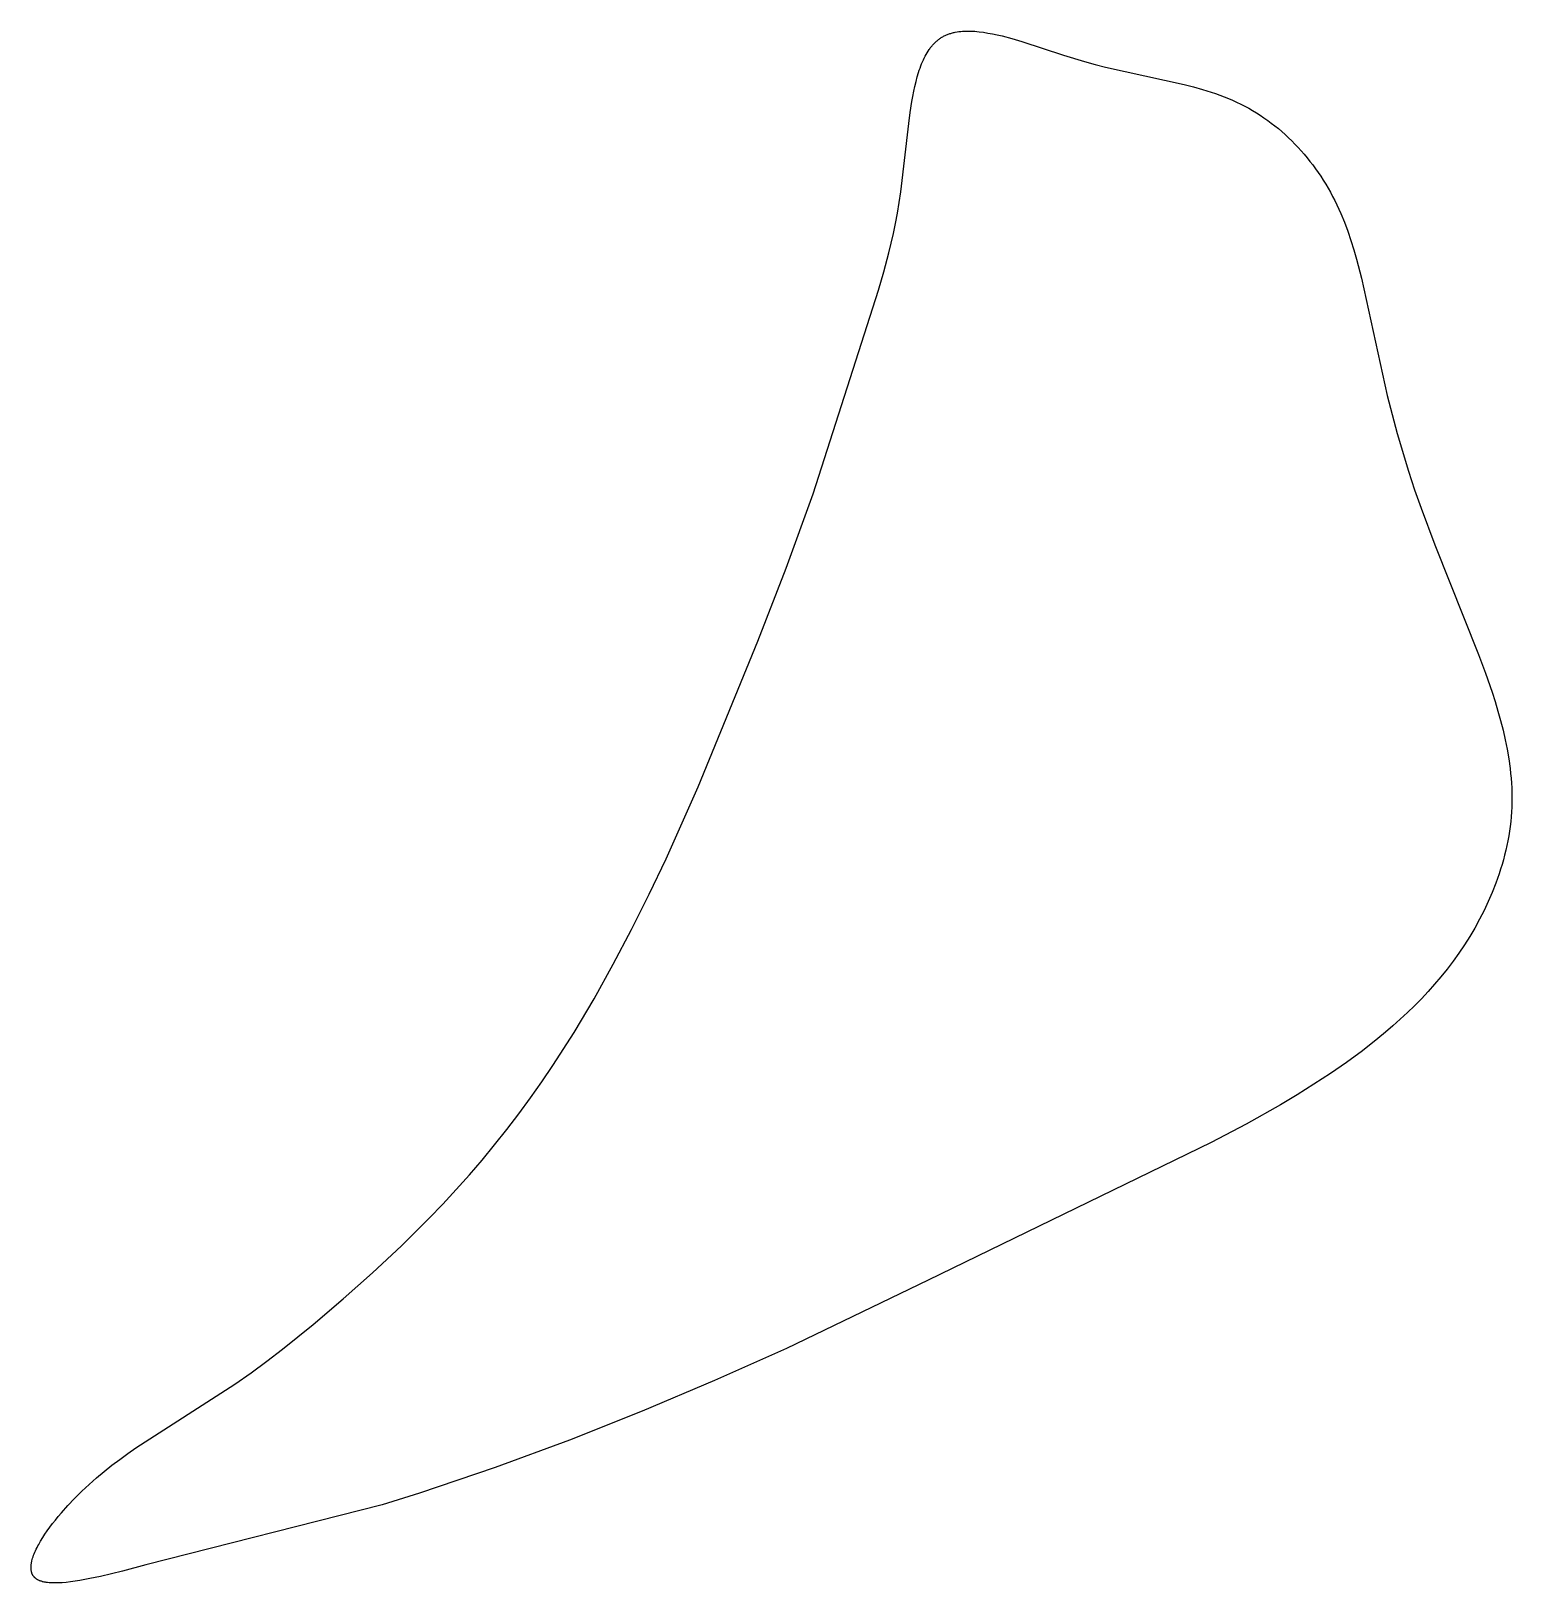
# Model space of a CAD drawing. Header units: metres. Extents: x 1731 to 2004, y 734 to 1019.
import ezdxf

# ---------------------------------------------------------------- set-up
doc = ezdxf.new("R2010")
doc.units = ezdxf.units.M
doc.layers.add('Z_OFC', color=5, linetype='Continuous', true_color=0x0000ff)

msp = doc.modelspace()

# ---------------------------------------------------------------- linework, layer by layer
at = {"layer": 'Z_OFC'}
msp.add_lwpolyline([(1732.63, 734.15), (1732.58, 734.18), (1732.54, 734.21), (1732.5, 734.23), (1732.46, 734.26), (1732.41, 734.29), (1732.37, 734.32), (1732.34, 734.35), (1732.3, 734.38), (1732.26, 734.41), (1732.22, 734.44), (1732.19, 734.47), (1732.15, 734.5), (1732.12, 734.54), (1732.09, 734.57), (1732.05, 734.61), (1732.02, 734.64), (1731.99, 734.68), (1731.96, 734.71), (1731.94, 734.75), (1731.91, 734.78), (1731.88, 734.82), (1731.85, 734.86), (1731.83, 734.9), (1731.8, 734.94), (1731.78, 734.98), (1731.76, 735.02), (1731.74, 735.06), (1731.71, 735.1), (1731.69, 735.14), (1731.67, 735.18), (1731.66, 735.22), (1731.64, 735.27), (1731.62, 735.31), (1731.6, 735.35), (1731.59, 735.4), (1731.57, 735.44), (1731.56, 735.49), (1731.55, 735.54), (1731.54, 735.58), (1731.52, 735.63), (1731.51, 735.68), (1731.5, 735.72), (1731.49, 735.82), (1731.47, 735.92), (1731.46, 736.02), (1731.45, 736.12), (1731.44, 736.23), (1731.44, 736.33), (1731.44, 736.44), (1731.45, 736.55), (1731.45, 736.66), (1731.46, 736.78), (1731.47, 736.89), (1731.49, 737.01), (1731.5, 737.12), (1731.53, 737.24), (1731.55, 737.36), (1731.57, 737.49), (1731.6, 737.61), (1731.67, 737.86), (1731.74, 738.12), (1731.83, 738.38), (1731.92, 738.65), (1732.03, 738.92), (1732.15, 739.2), (1732.27, 739.48), (1732.4, 739.77), (1732.55, 740.06), (1732.7, 740.35), (1732.86, 740.65), (1733.21, 741.26), (1733.59, 741.88), (1734, 742.51), (1734.44, 743.15), (1734.91, 743.8), (1735.4, 744.46), (1735.92, 745.12), (1736.46, 745.79), (1737.03, 746.46), (1738.21, 747.79), (1739.46, 749.11), (1740.77, 750.41), (1742.12, 751.67), (1743.5, 752.89), (1744.9, 754.06), (1746.33, 755.19), (1747.78, 756.28), (1749.25, 757.35), (1750.74, 758.38), (1768.94, 770.11), (1771.9, 772.19), (1774.81, 774.34), (1777.68, 776.54), (1783.33, 781.08), (1788.85, 785.77), (1794.27, 790.58), (1799.56, 795.52), (1804.69, 800.61), (1807.2, 803.22), (1809.65, 805.87), (1812.06, 808.57), (1814.41, 811.31), (1816.71, 814.1), (1818.96, 816.94), (1821.15, 819.81), (1823.29, 822.73), (1825.38, 825.69), (1827.41, 828.68), (1831.31, 834.78), (1835.01, 840.99), (1838.53, 847.32), (1841.89, 853.72), (1845.13, 860.19), (1848.24, 866.72), (1854.16, 879.93), (1865.13, 906.71), (1870.35, 920.17), (1875.27, 933.82), (1887.33, 971.29), (1888.31, 974.65), (1889.24, 978.11), (1890.08, 981.69), (1890.46, 983.54), (1890.82, 985.43), (1891.14, 987.37), (1891.44, 989.37), (1892.86, 1001.93), (1893.13, 1003.97), (1893.44, 1005.94), (1893.61, 1006.9), (1893.8, 1007.84), (1894, 1008.75), (1894.21, 1009.64), (1894.44, 1010.49), (1894.69, 1011.32), (1894.82, 1011.72), (1894.96, 1012.12), (1895.1, 1012.5), (1895.25, 1012.88), (1895.4, 1013.24), (1895.56, 1013.6), (1895.72, 1013.95), (1895.89, 1014.28), (1896.07, 1014.61), (1896.25, 1014.93), (1896.44, 1015.23), (1896.64, 1015.53), (1896.74, 1015.67), (1896.84, 1015.81), (1896.94, 1015.95), (1897.05, 1016.08), (1897.16, 1016.21), (1897.26, 1016.34), (1897.38, 1016.46), (1897.49, 1016.59), (1897.6, 1016.7), (1897.72, 1016.82), (1897.84, 1016.93), (1897.96, 1017.04), (1898.08, 1017.15), (1898.2, 1017.25), (1898.33, 1017.35), (1898.46, 1017.45), (1898.59, 1017.54), (1898.72, 1017.63), (1898.85, 1017.72), (1898.99, 1017.8), (1899.13, 1017.88), (1899.27, 1017.95), (1899.41, 1018.03), (1899.55, 1018.1), (1899.7, 1018.16), (1899.84, 1018.23), (1899.99, 1018.29), (1900.14, 1018.35), (1900.3, 1018.4), (1900.45, 1018.45), (1900.61, 1018.5), (1900.76, 1018.55), (1900.92, 1018.59), (1901.08, 1018.63), (1901.25, 1018.67), (1901.41, 1018.7), (1901.75, 1018.77), (1902.09, 1018.82), (1902.43, 1018.86), (1902.79, 1018.89), (1903.15, 1018.91), (1903.51, 1018.92), (1903.88, 1018.92), (1904.26, 1018.91), (1904.64, 1018.9), (1905.03, 1018.87), (1905.42, 1018.84), (1905.82, 1018.8), (1906.63, 1018.7), (1907.45, 1018.56), (1908.3, 1018.4), (1909.16, 1018.22), (1910.04, 1018.01), (1911.83, 1017.53), (1913.68, 1016.99), (1921.34, 1014.51), (1925.22, 1013.32), (1927.15, 1012.79), (1929.05, 1012.3), (1943.53, 1009.08), (1945.22, 1008.65), (1946.88, 1008.19), (1948.51, 1007.68), (1949.31, 1007.41), (1950.1, 1007.13), (1950.89, 1006.83), (1951.66, 1006.52), (1952.43, 1006.19), (1953.18, 1005.85), (1953.93, 1005.49), (1954.67, 1005.11), (1955.4, 1004.72), (1956.12, 1004.3), (1956.83, 1003.88), (1957.52, 1003.43), (1958.21, 1002.97), (1958.89, 1002.49), (1959.56, 1002), (1960.21, 1001.49), (1960.86, 1000.97), (1961.49, 1000.43), (1962.11, 999.88), (1962.72, 999.31), (1963.32, 998.73), (1963.91, 998.13), (1964.49, 997.53), (1965.05, 996.9), (1965.6, 996.27), (1966.14, 995.62), (1966.67, 994.96), (1967.18, 994.29), (1967.69, 993.61), (1968.18, 992.91), (1968.65, 992.21), (1969.11, 991.49), (1969.56, 990.76), (1970, 990.02), (1970.42, 989.27), (1970.83, 988.51), (1971.22, 987.74), (1971.6, 986.96), (1971.97, 986.17), (1972.32, 985.37), (1972.99, 983.75), (1973.61, 982.1), (1974.18, 980.42), (1974.71, 978.71), (1975.21, 976.98), (1976.12, 973.46), (1980.85, 951.9), (1982.71, 944.89), (1984.79, 938), (1985.91, 934.58), (1987.1, 931.2), (1989.64, 924.47), (1997.69, 904.27), (1998.96, 900.83), (2000.16, 897.36), (2000.72, 895.62), (2001.24, 893.87), (2001.73, 892.12), (2002.18, 890.36), (2002.59, 888.6), (2002.94, 886.84), (2003.24, 885.07), (2003.49, 883.3), (2003.58, 882.42), (2003.67, 881.53), (2003.73, 880.64), (2003.78, 879.76), (2003.81, 878.87), (2003.82, 877.98), (2003.81, 877.1), (2003.79, 876.21), (2003.74, 875.33), (2003.67, 874.44), (2003.59, 873.56), (2003.48, 872.67), (2003.36, 871.79), (2003.22, 870.91), (2003.06, 870.03), (2002.88, 869.15), (2002.68, 868.27), (2002.47, 867.4), (2002.24, 866.53), (2001.99, 865.66), (2001.73, 864.8), (2001.45, 863.94), (2001.16, 863.08), (2000.85, 862.23), (2000.18, 860.54), (1999.46, 858.86), (1998.69, 857.21), (1997.85, 855.59), (1996.97, 853.98), (1996.05, 852.41), (1995.07, 850.87), (1994.05, 849.36), (1993, 847.88), (1991.9, 846.44), (1990.76, 845.02), (1989.6, 843.65), (1988.39, 842.3), (1987.16, 840.98), (1985.89, 839.69), (1984.6, 838.43), (1983.27, 837.2), (1981.93, 835.99), (1980.55, 834.81), (1979.16, 833.66), (1976.31, 831.42), (1973.4, 829.28), (1970.42, 827.22), (1967.4, 825.24), (1964.33, 823.33), (1961.22, 821.48), (1954.91, 817.94), (1948.51, 814.56), (1896.46, 789.24), (1870.39, 776.67), (1857.16, 770.76), (1843.84, 765.16), (1830.45, 759.83), (1816.83, 754.77), (1802.91, 750.05), (1796, 747.93), (1752.58, 736.86), (1748.29, 735.73), (1744.2, 734.75), (1742.26, 734.34), (1740.43, 734.01), (1739.56, 733.87), (1738.72, 733.75), (1737.92, 733.66), (1737.15, 733.6), (1736.42, 733.56), (1736.08, 733.55), (1735.74, 733.55), (1735.41, 733.55), (1735.1, 733.57), (1734.79, 733.59), (1734.5, 733.62), (1734.22, 733.65), (1734.09, 733.68), (1733.95, 733.7), (1733.83, 733.72), (1733.7, 733.75), (1733.58, 733.78), (1733.46, 733.81), (1733.34, 733.85), (1733.23, 733.89), (1733.12, 733.92), (1733.02, 733.97), (1732.91, 734.01), (1732.81, 734.05), (1732.72, 734.1), (1732.67, 734.13)], close=True, dxfattribs=at)

doc.saveas('drawing.dxf')
